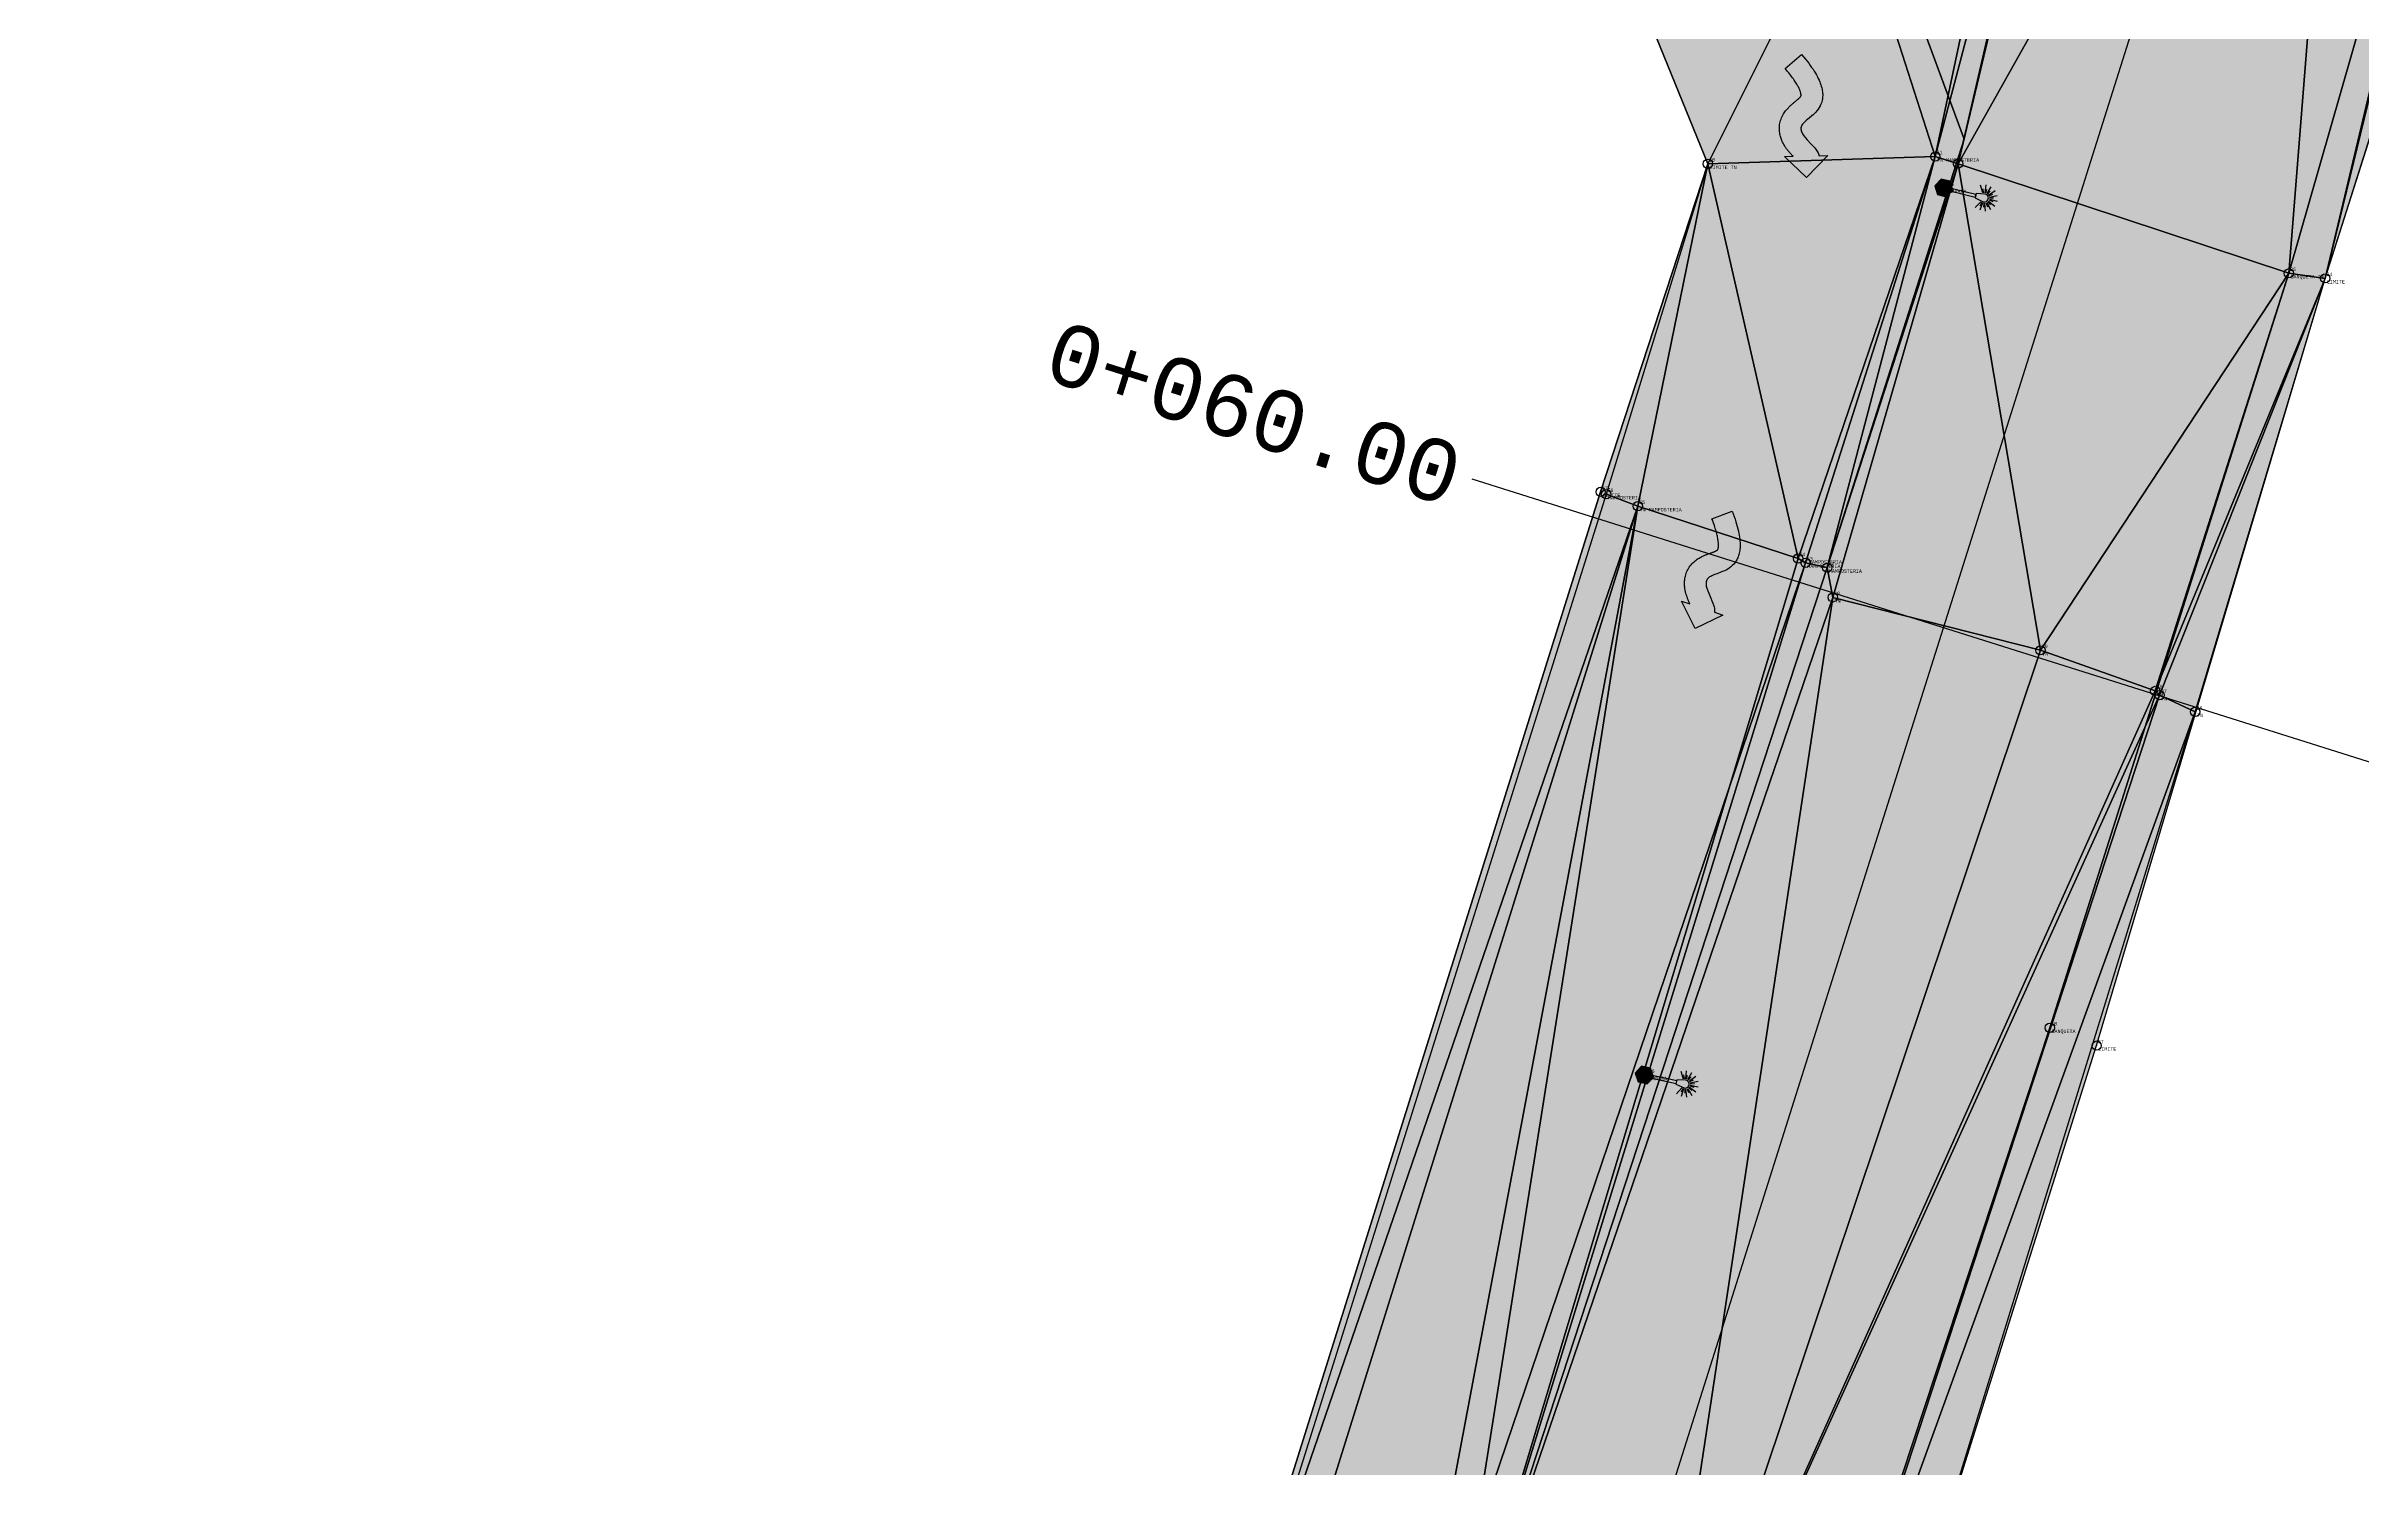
# Model space of a CAD drawing. Extents: x 661203 to 661848, y 2264651 to 2264858.
# Drawn here: x 661407.1 to 661444.59, y 2264737.01 to 2264760.03 of the extents above; entities that cross this region are included whole.
import ezdxf
from ezdxf.enums import TextEntityAlignment as Align

# ---------------------------------------------------------------- set-up
doc = ezdxf.new("R2010")
doc.units = 0
doc.header["$PDMODE"] = 32
doc.header["$PDSIZE"] = 0.15
for name, color, linetype in [('00. ADOQUIN', 8, 'Continuous'), ('00. BANQUETA', 8, 'Continuous'), ('00. EJE', 5, 'Continuous'), ('00. LIMITE DE PROPIEDAD', 7, 'Continuous'), ('00. ZAMPEADO', 8, 'Continuous'), ('CVL_EST', 6, 'Continuous'), ('CVL_EST_TX', 2, 'Continuous'), ('CVL_PUNTO', 2, 'Continuous'), ('CVL_PUNTO_NUM', 2, 'Continuous'), ('CVL_TRI', 7, 'Continuous'), ('FLUJO', 1, 'Continuous'), ('INFRAESTRUCTURA_CFE_LAMPARA', 7, 'Continuous'), ('MAMPOSTERIA', 7, 'Continuous')]:
    doc.layers.add(name, color=color, linetype=linetype)
doc.styles.add('MONOTXT4', font='monotxt4.shx')
pattern_1 = [(228.0127875, (0.54864, 0.762), (-6.0960000004787, -6.8579999995745), [0.102516432, -10.14914509187]), (184.969741, (0.48006, 0.6858), (9.14399999638215, 0.7620000434094), [0.175921416, -17.41621466806]), (132.5104471, (0.3048, 0.67056), (7.62000000321825, -8.3819999970738), [0.124044456, -12.28041683823]), (267.273689, (0.00762, 0.48006), (0.7620000015959, 15.23999999991994), [0.160201356, -15.85993122772]), (292.83365418, (0, 0.32004), (-3.810000000319, 9.14399999986664), [0.15709011, -15.5519423236]), (357.273689, (0.06096, 0.17526), (-15.23999999991994, 0.7620000015959), [0.160201356, -15.85993122772]), (37.69424047, (0.22098, 0.16764), (-9.90599999956077, -7.62000000057012), [0.211858098, -20.97393459427]), (72.25532837, (0.38862, 0.29718), (5.3340000014338, 16.76399999954366), [0.200015856, -19.80157698057]), (121.42956562, (0.44958, 0.48768), (-6.09600000086494, 9.9059999994678), [0.1607439, -15.91366370961]), (175.2363583, (0.36576, 0.62484), (8.3819999998799, -0.7620000013168), [0.183513984, -8.992181085]), (222.3974378, (0.18288, 0.64008), (-9.1439999997074, -8.3820000003192), [0.237323376, -23.49503175365]), (138.81407483, (0.762, 0.47244), (-5.33399999968, 4.5720000003718), [0.081001362, -8.0191697473]), (171.4692344, (0.70104, 0.52578), (9.9060000002669, -1.5239999982712), [0.154104594, -15.2563916991]), (225, (0.54864, 0.54864), (-1e-16, -0.762), [0.107762802, -0.96986793253]), (203.19859051, (0.4953, 0.64008), (3.810000000104, 1.523999999733), [0.058032396, -5.74518671067]), (291.80140949, (0.44196, 0.61722), (-0.7620000001594, 2.285999999947), [0.082069686, -4.021425897]), (30.96375653, (0.47244, 0.54102), (2.286000000056, 1.523999999916), [0.133295898, -4.30988944587]), (161.56505118, (0.58674, 0.6096), (1.52400000004, -0.76199999992), [0.096386142, -2.31326943505]), (16.389540334, (0, 0.61722), (7.62000000000005, 2.2860000000001), [0.1350264, -13.36764800176]), (70.34617594, (0.12954, 0.65532), (-3.0480000002788, -8.3819999999011), [0.113279682, -11.21466470346]), (293.19859051, (0.58674, 0.762), (-1.523999999734, 3.8100000001066), [0.11606403, -5.68715507667]), (343.61045967, (0.63246, 0.65532), (-7.6200000001597, 2.28599999946686), [0.1350264, -13.36764800176]), (339.44395478, (0, 0.14478), (-3.81, 1.524), [0.13021056, -6.38032029393]), (294.7751406, (0.12192, 0.09906), (-3.8100000045351, 8.3819999979382), [0.109101636, -10.80107801422]), (66.80140949, (0.59436, 0), (1.5239999997607, 3.810000000096), [0.11606403, -5.68715507667]), (17.35402464, (0.64008, 0.10668), (-9.9059999998029, -3.0480000006397), [0.127734822, -12.64571279406]), (69.44395478, (0.22098, 0), (-1.5240000000265, -3.8099999999894), [0.06510528, -6.44542557393]), (101.309932474, (0.54864, 0), (-0.762, 3.048), [0.03885438, -3.84659848936]), (165.963756532, (0.54102, 0.0381), (2.286, -0.762), [0.15709011, -2.98471637672]), (186.00900596, (0.38862, 0.0762), (7.6199999999596, 0.7620000003988), [0.1455801, -14.412409459]), (303.69006753, (0.47244, 0.47244), (-0.762000000106, 1.523999999947), [0.109897164, -2.6375329079]), (353.15722659, (0.5334, 0.381), (12.9540000000797, -1.5239999993218), [0.191867028, -18.9948027195]), (60.9453959, (0.7239, 0.35814), (-3.048000000084, -5.333999999952), [0.078452472, -7.76681769543]), (90, (0.762, 0.4267), (-0.762, 0.762), [0.04572, -0.71628]), (120.25643716, (0.37338, 0.09906), (3.0479999996271, -5.334000000213), [0.105860088, -10.48018223196]), (48.0127875, (0.32004, 0.1905), (6.0960000005026, 6.857999999553), [0.205032864, -10.04662865987]), (0, (0.4572, 0.3429), (0.762, 0.762), [0.19812, -0.56388]), (325.3048465, (0.65532, 0.3429), (7.6200000028865, -5.3339999958764), [0.120482868, -11.92779501724]), (254.0546041, (0.75438, 0.27432), (-0.7619999999468, -3.0480000000134), [0.110948724, -5.43649501163]), (207.64597536, (0.7239, 0.16764), (-14.478000000532, -7.61999999898923), [0.18064353, -17.88373932688]), (175.42607874, (0.56388, 0.08382), (-9.90599999999965, 0.76199999999984), [0.191108838, -18.91975393687])]

# ---------------------------------------------------------------- blocks, each defined once
blk = doc.blocks.new('LAMP')
at = {"color": 50}
for p, q in [((3.33, 0.38), (2.99, 0.97)), ((3.39, 0.41), (3.27, 0.73)), ((3.5, 0.44), (3.43, 1.11)), ((3.57, 0.44), (3.59, 0.78)), ((3.68, 0.42), (3.89, 1.06)), ((3.75, 0.39), (3.9, 0.7)), ((3.84, 0.33), (4.3, 0.83)), ((3.89, 0.28), (4.16, 0.49)), ((3.95, 0.18), (4.57, 0.46)), ((3.97, 0.11), (4.31, 0.2)), ((3.99, 0), (4.67, 0)), ((3.33, -0.38), (2.99, -0.97)), ((3.44, -0.42), (3.35, -0.76)), ((3.5, -0.44), (3.43, -1.11)), ((3.62, -0.43), (3.67, -0.77)), ((3.68, -0.42), (3.89, -1.06)), ((3.79, -0.37), (3.98, -0.66)), ((3.84, -0.33), (4.3, -0.83)), ((3.92, -0.24), (4.21, -0.43)), ((3.95, -0.18), (4.57, -0.46)), ((3.98, -0.07), (4.32, -0.12))]:
    blk.add_line(p, q, dxfattribs=at)
at = {"color": 7}
blk.add_lwpolyline([(-0.39, -0.68), (0.39, -0.68), (0.79, 0), (0.39, 0.68), (-0.39, 0.68), (-0.79, 0)], close=True, dxfattribs=at)
at = {"color": 50}
blk.add_lwpolyline([(0, 0.11), (0, -0.11), (2.79, -0.11), (2.79, 0.11)], close=True, dxfattribs=at)
for points in [[(3.56, 0.34), (2.79, 0.19)], [(2.79, 0.19), (2.79, -0.19), (3.54, -0.34)]]:
    blk.add_lwpolyline(points, dxfattribs=at)
blk.add_arc((3.55, 0), 0.342, 267.8694, 92.1306, dxfattribs=at)
at = {"color": 254}
for points in [[(-0.79, 0), (-0.39, 0.68), (-0.39, -0.68), (0.39, 0.68)], [(-0.39, -0.68), (0.39, 0.68), (0.39, -0.68), (0.79, 0)]]:
    blk.add_solid(points, dxfattribs=at)

msp = doc.modelspace()

# ---------------------------------------------------------------- hatches: boundary and pattern name
at = {"layer": '00. ADOQUIN'}
h = msp.add_hatch(dxfattribs=at)
h.set_pattern_fill('HONEY', color=256, scale=0.1)
h.set_pattern_definition([(0, (0, 0), (0.47625, 0.2749630645), [0.3175, -0.635]), (120, (0, 0), (-0.47624999896, 0.274963066302), [0.3175, -0.635]), (60, (0, 0), (1.04e-09, 0.549926130802), [-0.635, 0.3175])])
h.paths.add_polyline_path([(661437.513, 2264760.259), (661438.155, 2264758.523), (661435.935, 2264751.583), (661429.695, 2264732.537), (661423.192, 2264713.23), (661416.866, 2264694.181), (661414.035, 2264685.194), (661417.14, 2264684.181), (661419.539, 2264683.477), (661428.354, 2264710.61), (661433.821, 2264726.798), (661439.54, 2264744.131), (661443.411, 2264756.35), (661444.001, 2264756.268), (661456.1, 2264794.264), (661455.303, 2264794.64), (661458.826, 2264805.067), (661452.936, 2264806.704), (661450.901, 2264799.608), (661443.37, 2264777.56)])
at = {"layer": '00. BANQUETA'}
h = msp.add_hatch(dxfattribs=at)
h.set_pattern_fill('AR-CONC', color=256, scale=0.007)
h.paths.add_polyline_path([(661433.821, 2264726.798), (661428.354, 2264710.61), (661429.386, 2264710.293), (661433.072, 2264720.905), (661440.299, 2264743.842), (661444.001, 2264756.268), (661443.411, 2264756.35), (661439.54, 2264744.131)])
at = {"layer": '00. ZAMPEADO'}
h = msp.add_hatch(dxfattribs=at)
h.set_pattern_fill('HEX', color=256, scale=0.05)
h.set_pattern_definition([(0, (0, 0), (0, 0.27496306577), [0.15875, -0.3175]), (120, (0, 0), (-0.23812500006, -0.137481532885), [0.15875, -0.3175]), (60, (0.15875, 0), (-0.23812500006, 0.137481532885), [0.15875, -0.3175])])
h.paths.add_polyline_path([(661429.093, 2264732.516), (661435.586, 2264751.661), (661437.686, 2264758.24), (661436.909, 2264760.66), (661435.196, 2264764.867), (661434.975, 2264768.824), (661432.069, 2264766.313), (661432.291, 2264762.33), (661434.004, 2264758.123), (661432.87, 2264752.578), (661426.756, 2264733.023), (661420.196, 2264713.913), (661414.005, 2264694.955), (661411.195, 2264686.389), (661411.98, 2264685.159), (661411.601, 2264685.265), (661411.482, 2264684.684), (661413.158, 2264684.187), (661416.541, 2264694.275), (661422.819, 2264713.302)])
at = {"layer": 'MAMPOSTERIA'}
h = msp.add_hatch(dxfattribs=at)
h.set_pattern_fill('GRAVEL', color=256, scale=0.03)
h.set_pattern_definition(pattern_1)
h.paths.add_polyline_path([(661423.192, 2264713.23), (661429.695, 2264732.537), (661435.935, 2264751.583), (661438.155, 2264758.523), (661437.187, 2264761.14), (661436.909, 2264760.66), (661437.686, 2264758.24), (661435.586, 2264751.661), (661429.093, 2264732.516), (661422.819, 2264713.302), (661416.541, 2264694.275), (661413.255, 2264684.475), (661413.779, 2264684.383), (661416.866, 2264694.181)])
h = msp.add_hatch(dxfattribs=at)
h.set_pattern_fill('GRAVEL', color=256, scale=0.03)
h.set_pattern_definition(pattern_1)
h.paths.add_polyline_path([(661426.756, 2264733.023), (661432.87, 2264752.578), (661434.004, 2264758.123), (661432.267, 2264752.809), (661426.132, 2264733.256), (661419.887, 2264714.341), (661413.602, 2264695.03), (661410.533, 2264685.579), (661411.601, 2264685.265), (661411.98, 2264685.159), (661411.195, 2264686.389), (661414.005, 2264694.955), (661420.196, 2264713.913)])

# ---------------------------------------------------------------- linework, layer by layer
at = {"layer": '00. ADOQUIN'}
msp.add_lwpolyline([(661456.1, 2264794.264), (661455.303, 2264794.64), (661458.826, 2264805.067), (661452.936, 2264806.704), (661450.901, 2264799.608), (661443.37, 2264777.56), (661437.513, 2264760.259), (661438.155, 2264758.523), (661435.935, 2264751.583), (661429.695, 2264732.537), (661423.192, 2264713.23), (661416.866, 2264694.181), (661414.035, 2264685.194), (661417.14, 2264684.181), (661419.539, 2264683.477), (661428.354, 2264710.61), (661433.821, 2264726.798), (661439.54, 2264744.131), (661443.411, 2264756.35), (661444.001, 2264756.268), (661456.1, 2264794.264)], close=True, dxfattribs=at)
at = {"layer": '00. BANQUETA'}
msp.add_lwpolyline([(661440.299, 2264743.842), (661444.001, 2264756.268), (661443.411, 2264756.35), (661439.54, 2264744.131), (661433.821, 2264726.798), (661428.354, 2264710.61), (661429.386, 2264710.293), (661433.072, 2264720.905), (661440.299, 2264743.842)], close=True, dxfattribs=at)
at = {"layer": '00. EJE', "elevation": 1605.557}
msp.add_lwpolyline([(661455.898, 2264807.82), (661440.784, 2264760.007), (661426.14, 2264713.62), (661416.521, 2264684.384)], dxfattribs=at)
at = {"layer": '00. LIMITE DE PROPIEDAD'}
for points in [[(661423.538, 2264680.09), (661421.689, 2264680.711), (661420.546, 2264683.133), (661429.386, 2264710.293), (661433.072, 2264720.905), (661440.299, 2264743.842), (661444.001, 2264756.268), (661456.1, 2264794.264), (661459.725, 2264804.717), (661460.341, 2264806.44), (661463.54, 2264805.478)], [(661407.096, 2264686.54), (661410.533, 2264685.579), (661413.602, 2264695.03), (661419.887, 2264714.341), (661426.132, 2264733.256), (661432.267, 2264752.809), (661434.004, 2264758.123), (661432.291, 2264762.33), (661432.069, 2264766.313)]]:
    msp.add_lwpolyline(points, dxfattribs=at)
at = {"layer": '00. ZAMPEADO'}
msp.add_lwpolyline([(661429.093, 2264732.516), (661435.586, 2264751.661), (661437.686, 2264758.24), (661436.909, 2264760.66), (661435.196, 2264764.867), (661434.975, 2264768.824), (661432.069, 2264766.313), (661432.291, 2264762.33), (661434.004, 2264758.123), (661432.87, 2264752.578), (661426.756, 2264733.023), (661420.196, 2264713.913), (661414.005, 2264694.955), (661411.195, 2264686.389), (661411.98, 2264685.159), (661411.601, 2264685.265), (661411.482, 2264684.684), (661413.158, 2264684.187), (661416.541, 2264694.275), (661422.819, 2264713.302), (661429.093, 2264732.516)], close=True, dxfattribs=at)
at = {"layer": 'CVL_EST', "color": 6, "linetype": 'Continuous'}
msp.add_line((661445.446, 2264748.201), (661430.188, 2264753.018), dxfattribs=at)
at = {"layer": 'CVL_PUNTO', "color": 3}
for p in [(661434.004, 2264758.123, 1604.875), (661437.686, 2264758.24, 1604.977), (661438.056, 2264758.125, 1605.1), (661443.411, 2264756.35, 1605.29), (661444.001, 2264756.268, 1605.545), (661432.267, 2264752.809, 1607.112), (661432.357, 2264752.772, 1607.018), (661432.87, 2264752.578, 1604.703), (661435.465, 2264751.73, 1604.699), (661435.586, 2264751.661, 1606.006), (661435.935, 2264751.583, 1606.007), (661436.027, 2264751.101, 1605.198), (661439.389, 2264750.244, 1605.226), (661441.247, 2264749.586, 1605.27), (661441.319, 2264749.517, 1605.468), (661441.896, 2264749.248, 1605.494)]:
    msp.add_point(p, dxfattribs=at)
at = {"layer": 'CVL_PUNTO', "color": 2}
for p in [(661437.823, 2264757.732, 1610.126), (661439.54, 2264744.131, 1605.256), (661440.299, 2264743.842, 1605.579), (661432.975, 2264743.365, 1609.218)]:
    msp.add_point(p, dxfattribs=at)
at = {"layer": 'CVL_TRI', "color": 8, "linetype": 'Continuous'}
for points in [[(661434.004, 2264758.123, 1604.875), (661437.686, 2264758.24, 1604.977), (661440.368, 2264770.867, 1605.582)], [(661440.937, 2264770.597, 1605.557), (661440.368, 2264770.867, 1605.582), (661437.686, 2264758.24, 1604.977)], [(661440.937, 2264770.597, 1605.557), (661437.686, 2264758.24, 1604.977), (661438.056, 2264758.125, 1605.1)], [(661440.937, 2264770.597, 1605.557), (661438.056, 2264758.125, 1605.1), (661441.028, 2264770.583, 1605.34)], [(661438.056, 2264758.125, 1605.1), (661444.457, 2264769.537, 1605.347), (661441.028, 2264770.583, 1605.34)], [(661444.457, 2264769.537, 1605.347), (661438.056, 2264758.125, 1605.1), (661443.411, 2264756.35, 1605.29)], [(661443.411, 2264756.35, 1605.29), (661446.967, 2264768.751, 1605.445), (661444.457, 2264769.537, 1605.347)], [(661446.967, 2264768.751, 1605.445), (661443.411, 2264756.35, 1605.29), (661444.001, 2264756.268, 1605.545)], [(661446.967, 2264768.751, 1605.445), (661444.001, 2264756.268, 1605.545), (661447.042, 2264768.733, 1605.607)], [(661447.85, 2264768.418, 1605.601), (661447.042, 2264768.733, 1605.607), (661444.001, 2264756.268, 1605.545)], [(661434.004, 2264758.123, 1604.875), (661432.357, 2264752.772, 1607.018), (661432.87, 2264752.578, 1604.703)], [(661435.465, 2264751.73, 1604.699), (661434.004, 2264758.123, 1604.875), (661432.87, 2264752.578, 1604.703)], [(661434.004, 2264758.123, 1604.875), (661435.465, 2264751.73, 1604.699), (661437.686, 2264758.24, 1604.977)], [(661435.465, 2264751.73, 1604.699), (661435.586, 2264751.661, 1606.006), (661437.686, 2264758.24, 1604.977)], [(661435.935, 2264751.583, 1606.007), (661437.686, 2264758.24, 1604.977), (661435.586, 2264751.661, 1606.006)], [(661438.056, 2264758.125, 1605.1), (661437.686, 2264758.24, 1604.977), (661435.935, 2264751.583, 1606.007)], [(661435.935, 2264751.583, 1606.007), (661436.027, 2264751.101, 1605.198), (661438.056, 2264758.125, 1605.1)], [(661439.389, 2264750.244, 1605.226), (661438.056, 2264758.125, 1605.1), (661436.027, 2264751.101, 1605.198)], [(661438.056, 2264758.125, 1605.1), (661439.389, 2264750.244, 1605.226), (661443.411, 2264756.35, 1605.29)], [(661443.411, 2264756.35, 1605.29), (661439.389, 2264750.244, 1605.226), (661441.247, 2264749.586, 1605.27)], [(661444.001, 2264756.268, 1605.545), (661443.411, 2264756.35, 1605.29), (661441.247, 2264749.586, 1605.27)], [(661441.247, 2264749.586, 1605.27), (661441.319, 2264749.517, 1605.468), (661444.001, 2264756.268, 1605.545)], [(661441.896, 2264749.248, 1605.494), (661444.001, 2264756.268, 1605.545), (661441.319, 2264749.517, 1605.468)], [(661432.357, 2264752.772, 1607.018), (661426.228, 2264733.249, 1606.911), (661432.87, 2264752.578, 1604.703)], [(661426.228, 2264733.249, 1606.911), (661426.756, 2264733.023, 1604.389), (661432.87, 2264752.578, 1604.703)], [(661426.756, 2264733.023, 1604.389), (661429.093, 2264732.516, 1604.423), (661432.87, 2264752.578, 1604.703)], [(661429.695, 2264732.537, 1605.206), (661432.87, 2264752.578, 1604.703), (661429.093, 2264732.516, 1604.423)], [(661432.87, 2264752.578, 1604.703), (661429.695, 2264732.537, 1605.206), (661435.465, 2264751.73, 1604.699)], [(661435.465, 2264751.73, 1604.699), (661429.695, 2264732.537, 1605.206), (661435.586, 2264751.661, 1606.006)], [(661435.586, 2264751.661, 1606.006), (661429.695, 2264732.537, 1605.206), (661435.935, 2264751.583, 1606.007)], [(661436.027, 2264751.101, 1605.198), (661435.935, 2264751.583, 1606.007), (661429.695, 2264732.537, 1605.206)], [(661429.695, 2264732.537, 1605.206), (661433.014, 2264731.214, 1605.241), (661436.027, 2264751.101, 1605.198)], [(661439.389, 2264750.244, 1605.226), (661436.027, 2264751.101, 1605.198), (661433.014, 2264731.214, 1605.241)], [(661439.389, 2264750.244, 1605.226), (661433.014, 2264731.214, 1605.241), (661441.247, 2264749.586, 1605.27)], [(661441.319, 2264749.517, 1605.468), (661441.247, 2264749.586, 1605.27), (661433.014, 2264731.214, 1605.241)], [(661441.319, 2264749.517, 1605.468), (661433.014, 2264731.214, 1605.241), (661435.092, 2264730.497, 1605.269)], [(661441.896, 2264749.248, 1605.494), (661441.319, 2264749.517, 1605.468), (661435.092, 2264730.497, 1605.269)], [(661441.896, 2264749.248, 1605.494), (661435.092, 2264730.497, 1605.269), (661436.018, 2264730.171, 1605.523)]]:
    msp.add_3dface(points, dxfattribs=at)
at = {"layer": 'FLUJO'}
for points in [[(661435.383, 2264758.245), (661435.377, 2264758.251), (661435.371, 2264758.258), (661435.364, 2264758.264), (661435.358, 2264758.271), (661435.352, 2264758.278), (661435.345, 2264758.285), (661435.339, 2264758.292), (661435.332, 2264758.3), (661435.326, 2264758.307), (661435.319, 2264758.315), (661435.312, 2264758.323), (661435.305, 2264758.332), (661435.298, 2264758.34), (661435.291, 2264758.349), (661435.284, 2264758.358), (661435.277, 2264758.368), (661435.27, 2264758.378), (661435.263, 2264758.388), (661435.256, 2264758.398), (661435.249, 2264758.409), (661435.242, 2264758.421), (661435.234, 2264758.433), (661435.227, 2264758.445), (661435.22, 2264758.458), (661435.214, 2264758.471), (661435.207, 2264758.486), (661435.2, 2264758.5), (661435.194, 2264758.516), (661435.188, 2264758.532), (661435.183, 2264758.549), (661435.177, 2264758.567), (661435.173, 2264758.585), (661435.169, 2264758.605), (661435.166, 2264758.625), (661435.163, 2264758.646), (661435.161, 2264758.667), (661435.161, 2264758.689), (661435.161, 2264758.711), (661435.163, 2264758.734), (661435.165, 2264758.757), (661435.169, 2264758.78), (661435.174, 2264758.803), (661435.181, 2264758.826), (661435.188, 2264758.848), (661435.197, 2264758.87), (661435.206, 2264758.891), (661435.217, 2264758.912), (661435.228, 2264758.931), (661435.239, 2264758.949), (661435.251, 2264758.966), (661435.263, 2264758.982), (661435.274, 2264758.996), (661435.285, 2264759.009), (661435.296, 2264759.021), (661435.307, 2264759.032), (661435.317, 2264759.042), (661435.327, 2264759.052), (661435.337, 2264759.061), (661435.346, 2264759.07), (661435.355, 2264759.078), (661435.364, 2264759.086), (661435.373, 2264759.093), (661435.381, 2264759.1), (661435.389, 2264759.107), (661435.397, 2264759.113), (661435.404, 2264759.119), (661435.412, 2264759.125), (661435.419, 2264759.131), (661435.425, 2264759.136), (661435.432, 2264759.142), (661435.438, 2264759.147), (661435.444, 2264759.152), (661435.45, 2264759.157), (661435.456, 2264759.162), (661435.461, 2264759.167), (661435.466, 2264759.171), (661435.471, 2264759.176), (661435.475, 2264759.18), (661435.479, 2264759.184), (661435.483, 2264759.188), (661435.487, 2264759.191), (661435.49, 2264759.195), (661435.493, 2264759.198), (661435.496, 2264759.202), (661435.499, 2264759.204), (661435.501, 2264759.207), (661435.503, 2264759.21), (661435.505, 2264759.212), (661435.506, 2264759.214), (661435.507, 2264759.216), (661435.509, 2264759.218), (661435.509, 2264759.22), (661435.51, 2264759.221), (661435.511, 2264759.223), (661435.511, 2264759.224), (661435.512, 2264759.225), (661435.512, 2264759.226), (661435.512, 2264759.227), (661435.512, 2264759.228), (661435.512, 2264759.229), (661435.513, 2264759.23), (661435.513, 2264759.23), (661435.513, 2264759.231), (661435.513, 2264759.232), (661435.513, 2264759.233), (661435.513, 2264759.235), (661435.513, 2264759.236), (661435.513, 2264759.237), (661435.513, 2264759.239), (661435.513, 2264759.241), (661435.513, 2264759.243), (661435.512, 2264759.246), (661435.512, 2264759.249), (661435.511, 2264759.253), (661435.51, 2264759.258), (661435.509, 2264759.263), (661435.508, 2264759.269), (661435.506, 2264759.276), (661435.503, 2264759.284), (661435.501, 2264759.292), (661435.498, 2264759.301), (661435.494, 2264759.311), (661435.49, 2264759.321), (661435.485, 2264759.332), (661435.48, 2264759.344), (661435.474, 2264759.356), (661435.467, 2264759.37), (661435.46, 2264759.383), (661435.451, 2264759.398), (661435.443, 2264759.413), (661435.433, 2264759.428), (661435.423, 2264759.445), (661435.412, 2264759.462), (661435.4, 2264759.479), (661435.388, 2264759.497), (661435.374, 2264759.516), (661435.36, 2264759.535), (661435.345, 2264759.555), (661435.329, 2264759.576), (661435.312, 2264759.597), (661435.295, 2264759.619), (661435.276, 2264759.641), (661435.257, 2264759.664), (661435.521, 2264759.893), (661435.553, 2264759.856), (661435.583, 2264759.82), (661435.61, 2264759.785), (661435.637, 2264759.75), (661435.661, 2264759.717), (661435.684, 2264759.684), (661435.706, 2264759.653), (661435.725, 2264759.622), (661435.744, 2264759.592), (661435.761, 2264759.562), (661435.776, 2264759.534), (661435.79, 2264759.506), (661435.803, 2264759.479), (661435.814, 2264759.453), (661435.824, 2264759.427), (661435.833, 2264759.403), (661435.84, 2264759.378), (661435.847, 2264759.355), (661435.852, 2264759.332), (661435.856, 2264759.31), (661435.86, 2264759.289), (661435.862, 2264759.268), (661435.863, 2264759.248), (661435.863, 2264759.228), (661435.862, 2264759.209), (661435.861, 2264759.19), (661435.858, 2264759.172), (661435.855, 2264759.155), (661435.847, 2264759.122), (661435.835, 2264759.091), (661435.822, 2264759.061), (661435.806, 2264759.033), (661435.789, 2264759.007), (661435.77, 2264758.983), (661435.75, 2264758.96), (661435.729, 2264758.938), (661435.707, 2264758.917), (661435.685, 2264758.898), (661435.642, 2264758.861), (661435.621, 2264758.844), (661435.601, 2264758.828), (661435.583, 2264758.811), (661435.566, 2264758.796), (661435.55, 2264758.78), (661435.538, 2264758.765), (661435.527, 2264758.75), (661435.519, 2264758.734), (661435.514, 2264758.719), (661435.511, 2264758.703), (661435.511, 2264758.688), (661435.512, 2264758.672), (661435.516, 2264758.656), (661435.521, 2264758.64), (661435.528, 2264758.625), (661435.537, 2264758.609), (661435.547, 2264758.593), (661435.558, 2264758.577), (661435.584, 2264758.545), (661435.612, 2264758.512), (661435.673, 2264758.447), (661435.704, 2264758.415), (661435.733, 2264758.382), (661435.758, 2264758.35), (661435.77, 2264758.334), (661435.78, 2264758.317), (661435.789, 2264758.301), (661435.796, 2264758.285), (661435.801, 2264758.269), (661435.805, 2264758.253), (661435.945, 2264758.255), (661435.6, 2264757.899), (661435.243, 2264758.243), (661435.383, 2264758.245)], [(661433.711, 2264750.995), (661433.707, 2264751.003), (661433.704, 2264751.011), (661433.7, 2264751.019), (661433.696, 2264751.028), (661433.693, 2264751.036), (661433.689, 2264751.045), (661433.685, 2264751.054), (661433.682, 2264751.063), (661433.678, 2264751.073), (661433.674, 2264751.082), (661433.671, 2264751.092), (661433.667, 2264751.103), (661433.663, 2264751.113), (661433.66, 2264751.124), (661433.656, 2264751.135), (661433.653, 2264751.146), (661433.649, 2264751.158), (661433.646, 2264751.17), (661433.643, 2264751.182), (661433.64, 2264751.195), (661433.637, 2264751.208), (661433.634, 2264751.221), (661433.632, 2264751.235), (661433.63, 2264751.25), (661433.628, 2264751.265), (661433.626, 2264751.281), (661433.625, 2264751.297), (661433.624, 2264751.314), (661433.624, 2264751.331), (661433.625, 2264751.349), (661433.626, 2264751.367), (661433.628, 2264751.386), (661433.63, 2264751.406), (661433.634, 2264751.426), (661433.639, 2264751.446), (661433.644, 2264751.467), (661433.651, 2264751.488), (661433.659, 2264751.509), (661433.668, 2264751.529), (661433.678, 2264751.55), (661433.69, 2264751.57), (661433.702, 2264751.59), (661433.716, 2264751.61), (661433.731, 2264751.628), (661433.746, 2264751.646), (661433.762, 2264751.663), (661433.779, 2264751.678), (661433.796, 2264751.693), (661433.813, 2264751.706), (661433.83, 2264751.718), (661433.846, 2264751.729), (661433.861, 2264751.738), (661433.876, 2264751.747), (661433.891, 2264751.754), (661433.904, 2264751.761), (661433.918, 2264751.768), (661433.93, 2264751.773), (661433.942, 2264751.779), (661433.954, 2264751.784), (661433.966, 2264751.788), (661433.977, 2264751.793), (661433.987, 2264751.797), (661433.997, 2264751.801), (661434.007, 2264751.804), (661434.016, 2264751.807), (661434.026, 2264751.811), (661434.034, 2264751.814), (661434.043, 2264751.817), (661434.051, 2264751.82), (661434.059, 2264751.823), (661434.067, 2264751.825), (661434.074, 2264751.828), (661434.082, 2264751.831), (661434.088, 2264751.834), (661434.095, 2264751.836), (661434.101, 2264751.839), (661434.107, 2264751.841), (661434.113, 2264751.844), (661434.118, 2264751.846), (661434.123, 2264751.849), (661434.128, 2264751.851), (661434.132, 2264751.853), (661434.136, 2264751.855), (661434.14, 2264751.857), (661434.143, 2264751.859), (661434.146, 2264751.861), (661434.149, 2264751.863), (661434.151, 2264751.864), (661434.153, 2264751.866), (661434.155, 2264751.867), (661434.157, 2264751.869), (661434.158, 2264751.87), (661434.16, 2264751.871), (661434.161, 2264751.872), (661434.162, 2264751.873), (661434.162, 2264751.874), (661434.163, 2264751.875), (661434.163, 2264751.876), (661434.164, 2264751.876), (661434.164, 2264751.877), (661434.165, 2264751.878), (661434.165, 2264751.879), (661434.166, 2264751.88), (661434.166, 2264751.88), (661434.166, 2264751.881), (661434.167, 2264751.883), (661434.167, 2264751.884), (661434.168, 2264751.885), (661434.168, 2264751.887), (661434.169, 2264751.888), (661434.169, 2264751.89), (661434.17, 2264751.893), (661434.171, 2264751.896), (661434.171, 2264751.901), (661434.172, 2264751.905), (661434.173, 2264751.911), (661434.174, 2264751.917), (661434.174, 2264751.924), (661434.174, 2264751.932), (661434.175, 2264751.941), (661434.175, 2264751.95), (661434.175, 2264751.961), (661434.174, 2264751.972), (661434.173, 2264751.984), (661434.172, 2264751.997), (661434.171, 2264752.011), (661434.169, 2264752.025), (661434.167, 2264752.041), (661434.164, 2264752.057), (661434.161, 2264752.074), (661434.157, 2264752.092), (661434.153, 2264752.111), (661434.148, 2264752.13), (661434.143, 2264752.151), (661434.137, 2264752.172), (661434.131, 2264752.194), (661434.124, 2264752.217), (661434.117, 2264752.241), (661434.109, 2264752.266), (661434.1, 2264752.291), (661434.091, 2264752.318), (661434.081, 2264752.345), (661434.07, 2264752.373), (661434.397, 2264752.499), (661434.414, 2264752.454), (661434.429, 2264752.41), (661434.444, 2264752.367), (661434.457, 2264752.326), (661434.469, 2264752.287), (661434.48, 2264752.248), (661434.489, 2264752.211), (661434.497, 2264752.175), (661434.504, 2264752.141), (661434.51, 2264752.108), (661434.515, 2264752.076), (661434.519, 2264752.045), (661434.522, 2264752.015), (661434.524, 2264751.987), (661434.525, 2264751.959), (661434.525, 2264751.933), (661434.524, 2264751.908), (661434.522, 2264751.883), (661434.519, 2264751.86), (661434.516, 2264751.838), (661434.511, 2264751.817), (661434.506, 2264751.796), (661434.501, 2264751.777), (661434.494, 2264751.758), (661434.487, 2264751.741), (661434.479, 2264751.724), (661434.471, 2264751.708), (661434.462, 2264751.692), (661434.443, 2264751.664), (661434.422, 2264751.638), (661434.399, 2264751.615), (661434.375, 2264751.594), (661434.35, 2264751.576), (661434.324, 2264751.559), (661434.297, 2264751.544), (661434.27, 2264751.531), (661434.242, 2264751.519), (661434.215, 2264751.507), (661434.162, 2264751.488), (661434.137, 2264751.479), (661434.113, 2264751.47), (661434.09, 2264751.461), (661434.068, 2264751.452), (661434.049, 2264751.442), (661434.032, 2264751.432), (661434.017, 2264751.421), (661434.004, 2264751.409), (661433.994, 2264751.397), (661433.986, 2264751.383), (661433.98, 2264751.368), (661433.977, 2264751.353), (661433.975, 2264751.337), (661433.974, 2264751.32), (661433.976, 2264751.303), (661433.978, 2264751.285), (661433.982, 2264751.267), (661433.988, 2264751.248), (661434.001, 2264751.209), (661434.017, 2264751.169), (661434.052, 2264751.087), (661434.07, 2264751.047), (661434.086, 2264751.006), (661434.099, 2264750.967), (661434.105, 2264750.948), (661434.109, 2264750.929), (661434.112, 2264750.911), (661434.113, 2264750.893), (661434.113, 2264750.876), (661434.111, 2264750.86), (661434.244, 2264750.815), (661433.799, 2264750.596), (661433.578, 2264751.04), (661433.711, 2264750.995)]]:
    msp.add_lwpolyline(points, dxfattribs=at)
at = {"layer": 'MAMPOSTERIA'}
for points in [[(661423.192, 2264713.23), (661429.695, 2264732.537), (661435.935, 2264751.583), (661438.155, 2264758.523), (661437.187, 2264761.14), (661436.909, 2264760.66), (661437.686, 2264758.24), (661435.586, 2264751.661), (661429.093, 2264732.516), (661422.819, 2264713.302), (661416.541, 2264694.275), (661413.255, 2264684.475), (661413.779, 2264684.383), (661416.866, 2264694.181), (661423.192, 2264713.23)], [(661426.756, 2264733.023), (661432.87, 2264752.578), (661434.004, 2264758.123), (661432.267, 2264752.809), (661426.132, 2264733.256), (661419.887, 2264714.341), (661413.602, 2264695.03), (661410.533, 2264685.579), (661411.601, 2264685.265), (661411.98, 2264685.159), (661411.195, 2264686.389), (661414.005, 2264694.955), (661420.196, 2264713.913), (661426.756, 2264733.023)]]:
    msp.add_lwpolyline(points, close=True, dxfattribs=at)

# ---------------------------------------------------------------- block references
at = {"layer": 'INFRAESTRUCTURA_CFE_LAMPARA', "lineweight": 0, "xscale": 0.1907009226417591, "yscale": 0.1907009226417591, "zscale": 0.1907009226417591}
for p, rotation in [((661437.823, 2264757.732, 1610.126), 346.1342708869595), ((661432.975, 2264743.365, 1609.218), 347.7152553473754)]:
    msp.add_blockref('LAMP', p, dxfattribs=dict(at, rotation=rotation))

# ---------------------------------------------------------------- texts
at = {"layer": 'CVL_EST_TX', "color": 7, "style": 'MONOTXT4'}
msp.add_text('0+060.00', height=1, rotation=342.4795, dxfattribs=at).set_placement((661429.955, 2264753.042), align=Align.MIDDLE_RIGHT)
at = {"layer": 'CVL_PUNTO_NUM', "color": 3, "style": 'MONOTXT4'}
for s, p in [('50', (661434.024, 2264758.143, 1604.875)), ('51', (661437.706, 2264758.26, 1604.977)), ('35', (661443.431, 2264756.37, 1605.29)), ('34', (661444.021, 2264756.288, 1605.545)), ('57', (661432.287, 2264752.829, 1607.112)), ('56', (661432.377, 2264752.792, 1607.018)), ('55', (661432.89, 2264752.598, 1604.703)), ('54', (661435.485, 2264751.75, 1604.699)), ('53', (661435.606, 2264751.681, 1606.006)), ('52', (661435.955, 2264751.603, 1606.007)), ('40', (661436.047, 2264751.121, 1605.198)), ('39', (661439.409, 2264750.264, 1605.226)), ('38', (661441.267, 2264749.606, 1605.27)), ('37', (661441.339, 2264749.537, 1605.468)), ('36', (661441.916, 2264749.268, 1605.494))]:
    msp.add_text(s, height=0.0562, dxfattribs=at).set_placement(p, align=Align.BOTTOM_LEFT)
for s, height, p in [('TN MAMPOSTERIA', 0.05625, (661437.714, 2264758.212, 1604.977)), ('LIMITE TN', 0.0562, (661434.032, 2264758.095, 1604.875)), ('BANQUETA INI', 0.05625, (661443.439, 2264756.322, 1605.29)), ('LIMITE', 0.0562, (661444.029, 2264756.24, 1605.545)), ('LIMITE', 0.0562, (661432.295, 2264752.781, 1607.112)), ('MAMPOSTERIA', 0.05625, (661432.385, 2264752.744, 1607.018)), ('TN MAMPOSTERIA', 0.05625, (661432.898, 2264752.55, 1604.703)), ('TN MAMPOSTERIA', 0.05625, (661435.493, 2264751.702, 1604.699)), ('MAMPOSTERIA', 0.05625, (661435.614, 2264751.633, 1606.006)), ('MAMPOSTERIA', 0.05625, (661435.963, 2264751.555, 1606.007)), ('TN', 0.0562, (661436.055, 2264751.073, 1605.198)), ('TN', 0.0562, (661439.417, 2264750.216, 1605.226)), ('TN', 0.0562, (661441.275, 2264749.558, 1605.27)), ('TN', 0.0562, (661441.347, 2264749.489, 1605.468)), ('TN', 0.0562, (661441.924, 2264749.22, 1605.494))]:
    msp.add_text(s, height=height, dxfattribs=at).set_placement(p, align=Align.TOP_LEFT)
at = {"layer": 'CVL_PUNTO_NUM', "color": 2, "style": 'MONOTXT4'}
for s, p in [('195', (661437.843, 2264757.752, 1610.126)), ('68', (661439.56, 2264744.151, 1605.256)), ('67', (661440.319, 2264743.862, 1605.579)), ('196', (661432.995, 2264743.385, 1609.218))]:
    msp.add_text(s, height=0.0562, dxfattribs=at).set_placement(p, align=Align.BOTTOM_LEFT)
for s, p in [('LAMPARA', (661437.851, 2264757.704, 1610.126)), ('BANQUETA', (661439.568, 2264744.103, 1605.256)), ('LIMITE', (661440.327, 2264743.814, 1605.579)), ('LAMPARA', (661433.003, 2264743.337, 1609.218))]:
    msp.add_text(s, height=0.0562, dxfattribs=at).set_placement(p, align=Align.TOP_LEFT)

doc.saveas('drawing.dxf')
